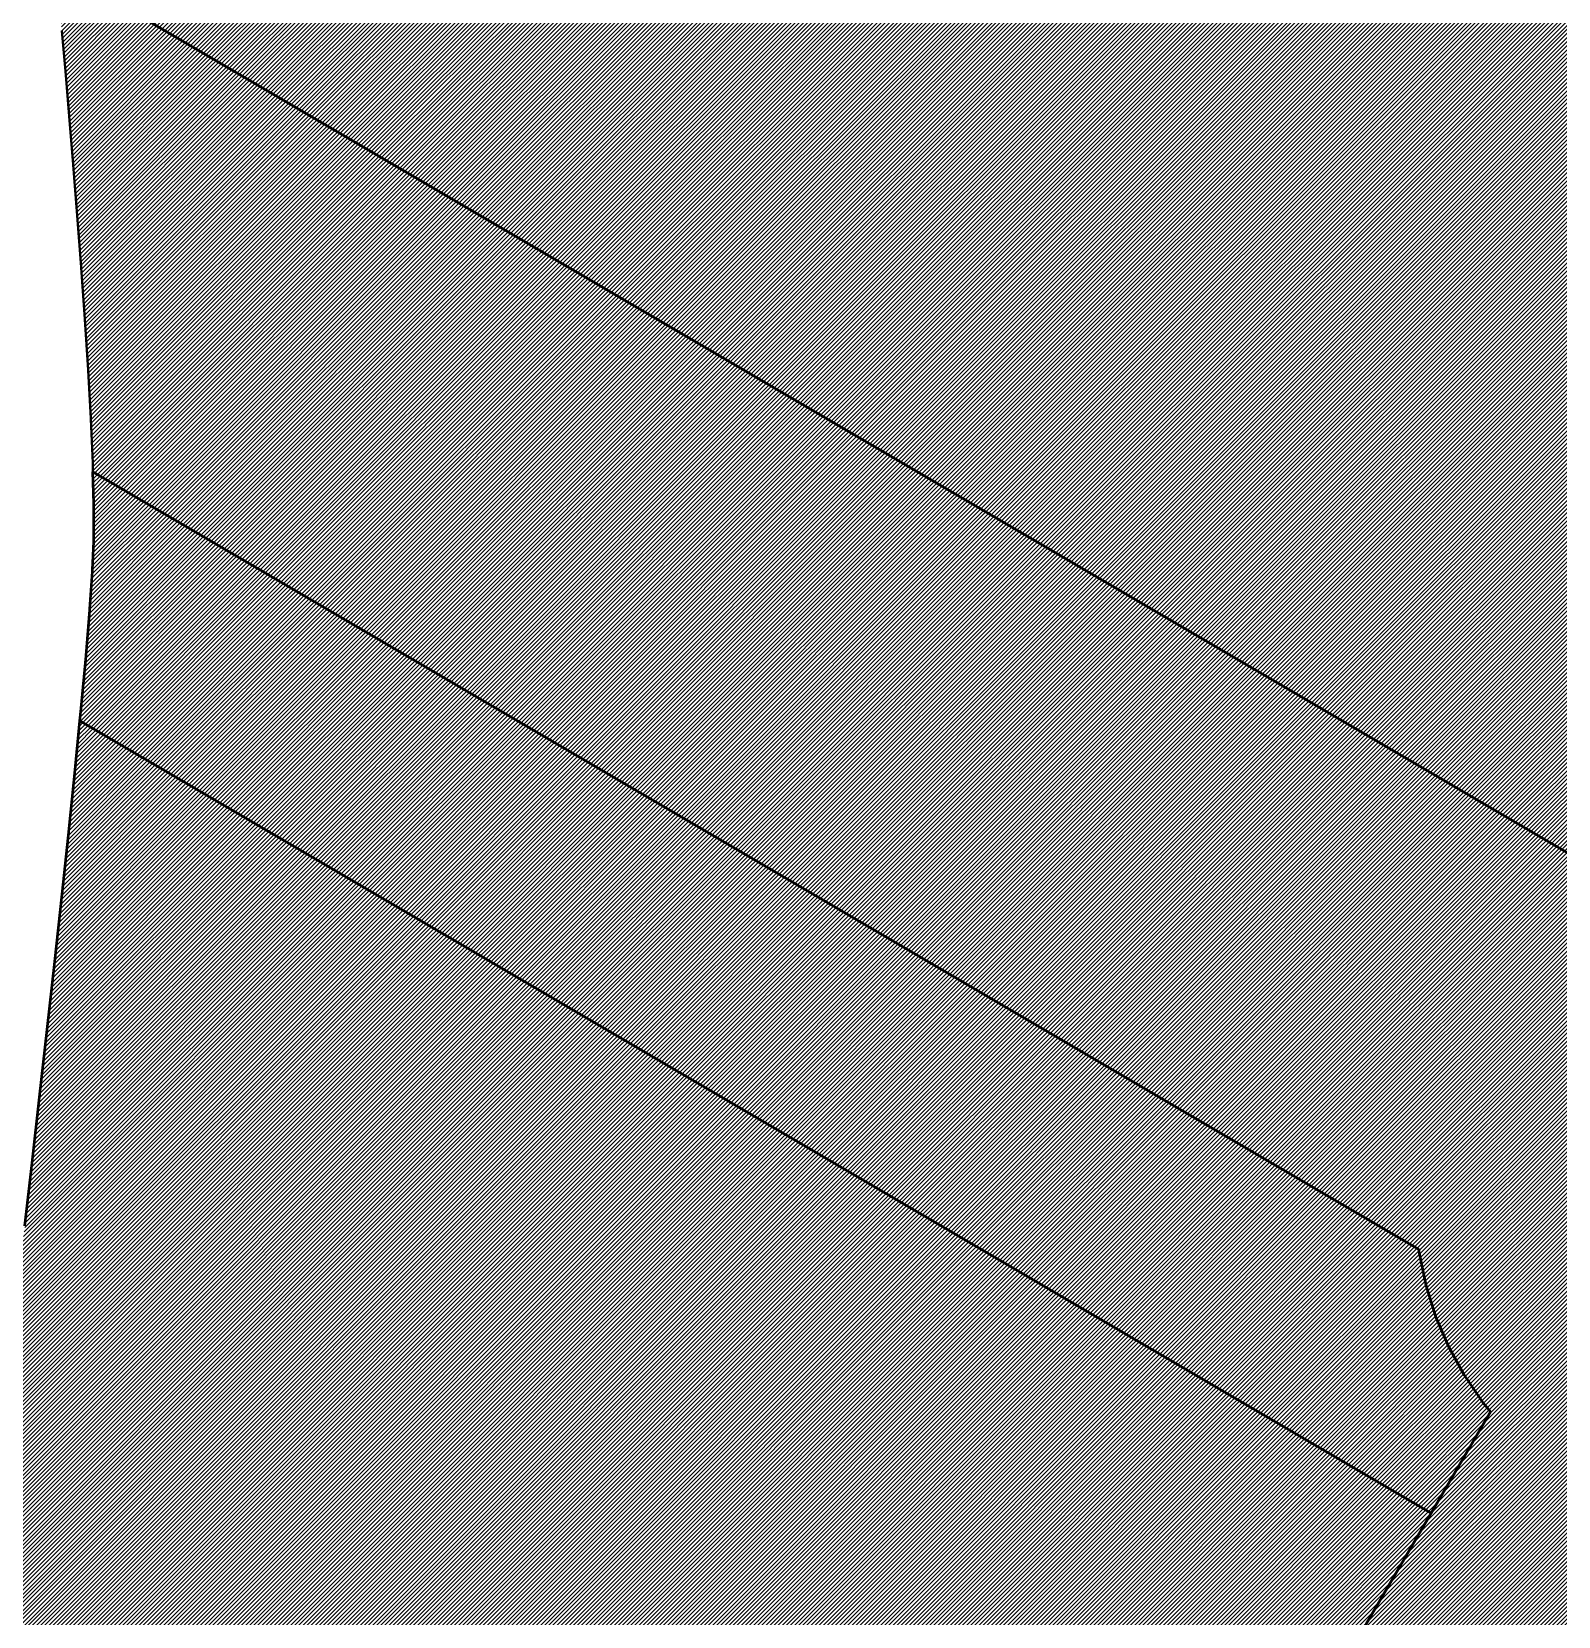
# Model space of a CAD drawing. Header units: metres. Extents: x 729569 to 733474, y 1423763 to 1426173.
# Drawn here: x 731930 to 731995.9, y 1424936.8 to 1425005.2 of the extents above; entities that cross this region are included whole.
import ezdxf

# ---------------------------------------------------------------- set-up
doc = ezdxf.new("R2010")
doc.units = ezdxf.units.M
for name, color, linetype in [('GREEN_AREA', 7, 'Continuous'), ('PARCEL_BORDER', 7, 'Continuous'), ('PARCEL_L', 7, 'Continuous'), ('ROADS_MAIN', 7, 'Continuous')]:
    doc.layers.add(name, color=color, linetype=linetype)

msp = doc.modelspace()

# ---------------------------------------------------------------- hatches: boundary and pattern name
at = {"layer": 'GREEN_AREA', "true_color": 0x96c896}
h = msp.add_hatch(dxfattribs=at)
h.set_pattern_fill('SOLID')
h.paths.add_polyline_path([(731932.149, 1424975.963), (731932.151, 1424975.982), (731932.358, 1424978.232), (731932.36, 1424978.259), (731932.522, 1424980.216), (731932.525, 1424980.259), (731932.636, 1424981.872), (731932.64, 1424981.951), (731932.691, 1424983.167), (731932.694, 1424983.293), (731932.694, 1424984.726), (731932.693, 1424984.806), (731932.657, 1424986.176), (731989.857, 1424952.637), (731989.875, 1424952.47), (731990.164, 1424951.087), (731990.588, 1424949.738), (731991.141, 1424948.438), (731991.819, 1424947.198), (731992.616, 1424946.031), (731992.964, 1424945.615), (731990.403, 1424941.247), (731932.097, 1424975.434), (731932.149, 1424975.963)])
at = {"layer": 'PARCEL_L', "true_color": 0xffffc8}
h = msp.add_hatch(dxfattribs=at)
h.set_pattern_fill('SOLID')
h.paths.add_polyline_path([(731981.29, 1425090.073), (732053.009, 1425048.021), (732006.607, 1424968.883), (732006.074, 1424968.984), (732004.666, 1424969.109), (732003.253, 1424969.095), (732001.848, 1424968.943), (732000.465, 1424968.654), (731999.117, 1424968.231), (731998.962, 1424968.165), (731932.619, 1425007.065), (731981.29, 1425090.073)])
h = msp.add_hatch(dxfattribs=at)
h.set_pattern_fill('SOLID')
h.paths.add_polyline_path([(731990.403, 1424941.247), (731941.731, 1424858.239), (731890.017, 1424888.561), (731901.155, 1424906.702), (731901.285, 1424906.936), (731901.393, 1424907.181), (731901.479, 1424907.434), (731901.542, 1424907.694), (731901.582, 1424907.958), (731901.597, 1424908.099), (731901.635, 1424908.453), (731901.71, 1424909.156), (731901.843, 1424910.393), (731902.056, 1424912.368), (731902.315, 1424914.76), (731902.612, 1424917.502), (731902.938, 1424920.526), (731903.288, 1424923.768), (731903.653, 1424927.16), (731904.026, 1424930.637), (731904.4, 1424934.132), (731904.767, 1424937.58), (731905.119, 1424940.914), (731905.449, 1424944.065), (731905.45, 1424944.068), (731905.751, 1424946.972), (731905.751, 1424946.977), (731906.016, 1424949.568), (731906.016, 1424949.575), (731906.237, 1424951.787), (731906.238, 1424951.799), (731906.406, 1424953.566), (731906.408, 1424953.59), (731906.518, 1424954.845), (731906.523, 1424954.916), (731906.566, 1424955.593), (731906.572, 1424955.791), (731906.569, 1424956.782), (731906.567, 1424956.895), (731906.527, 1424957.866), (731906.523, 1424957.952), (731906.458, 1424958.883), (731906.453, 1424958.943), (731906.376, 1424959.814), (731906.372, 1424959.847), (731906.293, 1424960.638), (731906.226, 1424961.301), (731906.181, 1424961.842), (731906.167, 1424961.953), (731918.684, 1424983.299), (731923.942, 1424980.216), (731922.506, 1424943.382), (731922.509, 1424943.084), (731922.542, 1424942.789), (731922.603, 1424942.498), (731922.694, 1424942.214), (731922.811, 1424941.941), (731922.956, 1424941.681), (731923.125, 1424941.436), (731923.318, 1424941.21), (731923.532, 1424941.004), (731923.766, 1424940.819), (731924.016, 1424940.659), (731924.282, 1424940.525), (731924.559, 1424940.417), (731924.846, 1424940.338), (731925.139, 1424940.287), (731925.435, 1424940.266), (731925.733, 1424940.274), (731926.028, 1424940.311), (731926.318, 1424940.377), (731926.6, 1424940.472), (731926.871, 1424940.595), (731927.129, 1424940.743), (731927.37, 1424940.916), (731927.594, 1424941.113), (731927.797, 1424941.33), (731927.977, 1424941.567), (731928.133, 1424941.82), (731928.263, 1424942.088), (731928.366, 1424942.367), (731928.441, 1424942.655), (731928.487, 1424942.948), (731928.501, 1424943.08), (731928.536, 1424943.4), (731928.606, 1424944.022), (731928.728, 1424945.094), (731928.924, 1424946.782), (731929.159, 1424948.805), (731929.427, 1424951.111), (731929.72, 1424953.648), (731930.032, 1424956.359), (731930.033, 1424956.362), (731930.356, 1424959.198), (731930.357, 1424959.202), (731930.685, 1424962.111), (731930.685, 1424962.116), (731931.011, 1424965.045), (731931.011, 1424965.051), (731931.327, 1424967.949), (731931.328, 1424967.957), (731931.627, 1424970.771), (731931.628, 1424970.781), (731931.903, 1424973.459), (731931.905, 1424973.473), (731932.097, 1424975.434), (731990.403, 1424941.247)])
at = {"layer": 'ROADS_MAIN', "true_color": 0x999999}
h = msp.add_hatch(dxfattribs=at)
h.set_pattern_fill('SOLID')
h.paths.add_polyline_path([(731881.686, 1424755.833), (731881.338, 1424756.249), (731880.541, 1424757.416), (731879.863, 1424758.656), (731879.31, 1424759.956), (731878.886, 1424761.305), (731878.597, 1424762.688), (731878.579, 1424762.855), (731830.238, 1424791.2), (731839.658, 1424806.543), (731887.684, 1424778.383), (731887.839, 1424778.449), (731889.187, 1424778.872), (731890.57, 1424779.161), (731891.975, 1424779.313), (731893.388, 1424779.327), (731894.796, 1424779.202), (731895.329, 1424779.101), (731992.964, 1424945.615), (731992.616, 1424946.031), (731991.819, 1424947.198), (731991.141, 1424948.438), (731990.588, 1424949.738), (731990.164, 1424951.087), (731989.875, 1424952.47), (731989.857, 1424952.637), (731932.657, 1424986.176), (731932.649, 1424986.5), (731932.647, 1424986.551), (731932.564, 1424988.454), (731932.562, 1424988.489), (731932.448, 1424990.55), (731932.446, 1424990.576), (731932.307, 1424992.744), (731932.306, 1424992.763), (731932.148, 1424994.987), (731932.147, 1424995.002), (731931.978, 1424997.231), (731931.978, 1424997.242), (731931.804, 1424999.425), (731931.803, 1424999.434), (731931.632, 1425001.52), (731931.631, 1425001.525), (731931.468, 1425003.466), (731931.32, 1425005.205), (731931.194, 1425006.69), (731931.098, 1425007.864), (731931.091, 1425007.961), (731998.962, 1424968.165), (731999.117, 1424968.231), (732000.465, 1424968.654), (732001.848, 1424968.943), (732003.253, 1424969.095), (732004.666, 1424969.109), (732006.074, 1424968.984), (732006.607, 1424968.883), (732074.024, 1425083.861), (732074.118, 1425083.688), (732074.29, 1425083.438), (732074.487, 1425083.206), (732074.706, 1425082.995), (732074.844, 1425082.875), (732075.061, 1425082.703), (732075.12, 1425082.664), (732075.398, 1425082.277), (732075.961, 1425081.48), (732076.619, 1425080.548), (732076.623, 1425080.542), (732077.308, 1425079.576), (732077.317, 1425079.563), (732077.965, 1425078.66), (732077.985, 1425078.632), (732078.532, 1425077.888), (732078.584, 1425077.818), (732078.967, 1425077.327), (732079.106, 1425077.162), (732079.558, 1425076.661), (732079.667, 1425076.547), (732080.116, 1425076.1), (732080.168, 1425076.049), (732080.582, 1425075.657), (732080.724, 1425075.518), (732015.233, 1424963.825), (732015.581, 1424963.409), (732016.378, 1424962.242), (732017.056, 1424961.002), (732017.609, 1424959.702), (732018.033, 1424958.353), (732018.322, 1424956.97), (732018.34, 1424956.803), (732043.685, 1424941.942), (732032.907, 1424927.395), (732009.235, 1424941.275), (732009.08, 1424941.209), (732007.732, 1424940.786), (732006.349, 1424940.497), (732004.944, 1424940.345), (732003.531, 1424940.331), (732002.123, 1424940.456), (732001.59, 1424940.557), (731903.955, 1424774.043), (731904.303, 1424773.627), (731905.1, 1424772.46), (731905.778, 1424771.22), (731906.331, 1424769.92), (731906.755, 1424768.571), (731907.044, 1424767.188), (731907.062, 1424767.021), (731911.958, 1424764.15), (731901.181, 1424749.603), (731897.957, 1424751.493), (731897.802, 1424751.427), (731896.454, 1424751.004), (731895.071, 1424750.715), (731893.666, 1424750.563), (731892.253, 1424750.549), (731890.845, 1424750.674), (731890.312, 1424750.775), (731845.786, 1424674.837), (731790.216, 1424599.834), (731881.686, 1424755.833)])

# ---------------------------------------------------------------- linework, layer by layer
at = {"layer": 'PARCEL_BORDER', "lineweight": 50, "true_color": 0x323232}
msp.add_lwpolyline([(731981.29, 1425090.073), (732053.009, 1425048.021), (732006.607, 1424968.883), (732006.074, 1424968.984), (732004.666, 1424969.109), (732003.253, 1424969.095), (732001.848, 1424968.943), (732000.465, 1424968.654), (731999.117, 1424968.231), (731998.962, 1424968.165), (731932.619, 1425007.065), (731981.29, 1425090.073)], close=True, dxfattribs=at)
at = {"layer": 'PARCEL_BORDER', "lineweight": 40, "true_color": 0x323232}
for points in [[(731931.091, 1425007.961), (731998.962, 1424968.165)], [(731895.329, 1424779.101), (731992.964, 1424945.615), (731992.616, 1424946.031), (731991.819, 1424947.198), (731991.141, 1424948.438), (731990.588, 1424949.738), (731990.164, 1424951.087), (731989.875, 1424952.47), (731989.857, 1424952.637), (731932.657, 1424986.176), (731932.649, 1424986.5), (731932.647, 1424986.551), (731932.564, 1424988.454), (731932.562, 1424988.489), (731932.448, 1424990.55), (731932.446, 1424990.576), (731932.307, 1424992.744), (731932.306, 1424992.763), (731932.148, 1424994.987), (731932.147, 1424995.002), (731931.978, 1424997.231), (731931.978, 1424997.242), (731931.804, 1424999.425), (731931.803, 1424999.434), (731931.632, 1425001.52), (731931.631, 1425001.525), (731931.468, 1425003.466), (731931.32, 1425005.205)]]:
    msp.add_lwpolyline(points, dxfattribs=at)
at = {"layer": 'PARCEL_BORDER', "lineweight": 50, "true_color": 0x326432}
msp.add_lwpolyline([(731932.149, 1424975.963), (731932.151, 1424975.982), (731932.358, 1424978.232), (731932.36, 1424978.259), (731932.522, 1424980.216), (731932.525, 1424980.259), (731932.636, 1424981.872), (731932.64, 1424981.951), (731932.691, 1424983.167), (731932.694, 1424983.293), (731932.694, 1424984.726), (731932.693, 1424984.806), (731932.657, 1424986.176), (731989.857, 1424952.637), (731989.875, 1424952.47), (731990.164, 1424951.087), (731990.588, 1424949.738), (731991.141, 1424948.438), (731991.819, 1424947.198), (731992.616, 1424946.031), (731992.964, 1424945.615), (731990.403, 1424941.247), (731932.097, 1424975.434), (731932.149, 1424975.963)], close=True, dxfattribs=at)
at = {"layer": 'PARCEL_BORDER', "lineweight": 50, "true_color": 0x323232}
msp.add_lwpolyline([(731929.72, 1424953.648), (731930.032, 1424956.359), (731930.033, 1424956.362), (731930.356, 1424959.198), (731930.357, 1424959.202), (731930.685, 1424962.111), (731930.685, 1424962.116), (731931.011, 1424965.045), (731931.011, 1424965.051), (731931.327, 1424967.949), (731931.328, 1424967.957), (731931.627, 1424970.771), (731931.628, 1424970.781), (731931.903, 1424973.459), (731931.905, 1424973.473), (731932.097, 1424975.434), (731990.403, 1424941.247), (731990.403, 1424941.247), (731941.731, 1424858.239)], dxfattribs=at)

doc.saveas('drawing.dxf')
